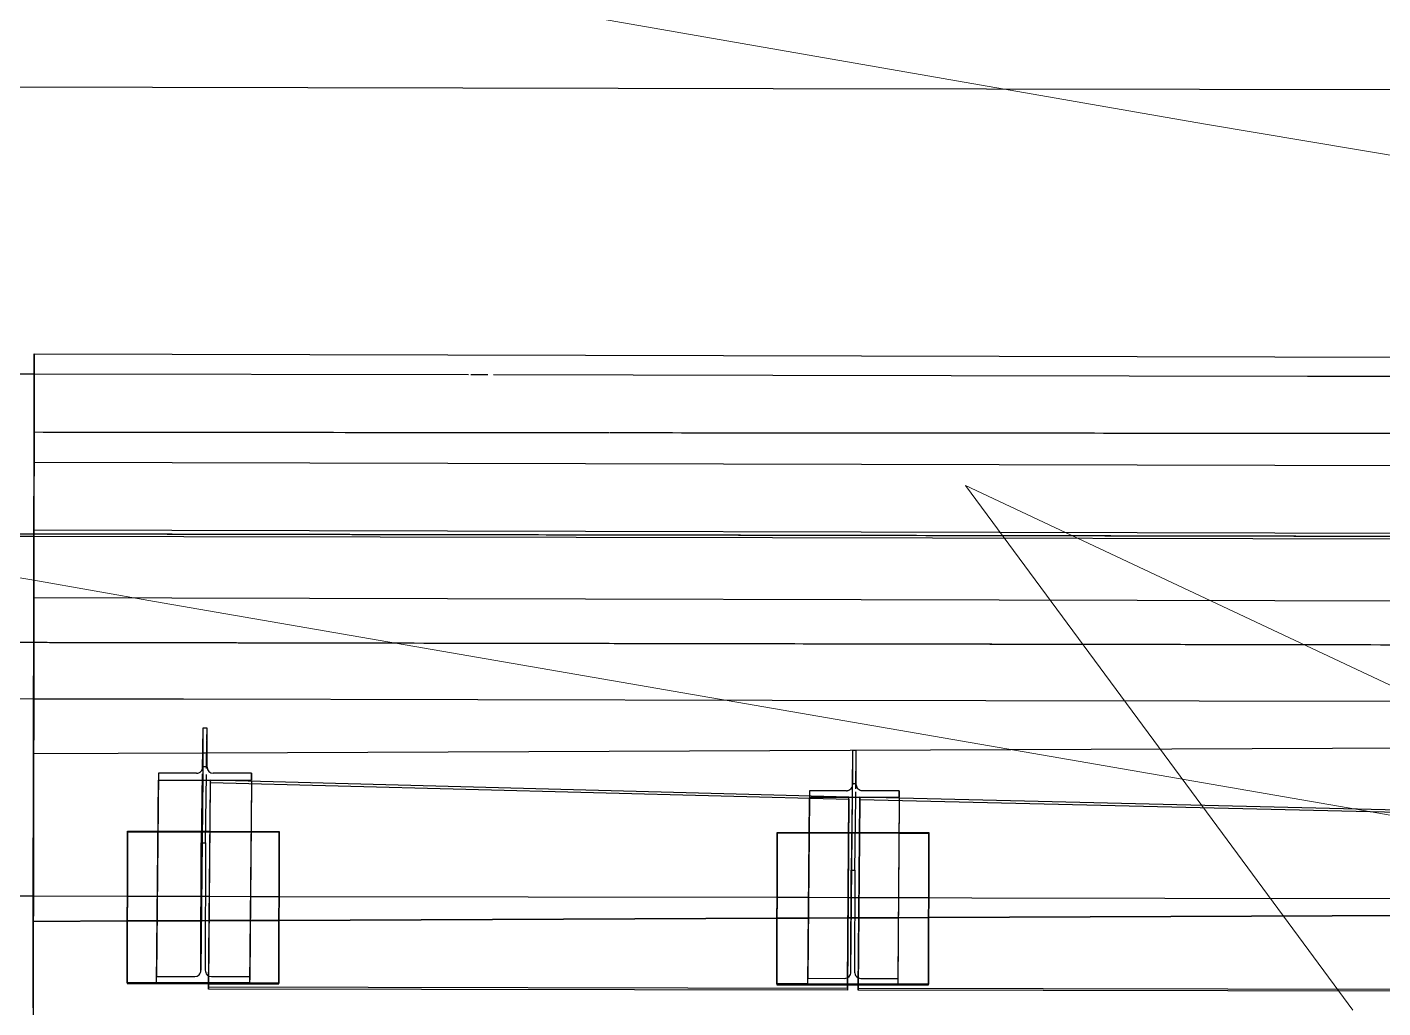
# Model space of a CAD drawing. Header units: metres. Extents: x -1147 to -802, y 5 to 567.
# Drawn here: x -1000.964 to -998.46, y 509.466 to 511.277 of the extents above; entities that cross this region are included whole.
import ezdxf

# ---------------------------------------------------------------- set-up
doc = ezdxf.new("R2010")
doc.units = ezdxf.units.M
doc.layers.add('A-GENM', color=7, linetype='Continuous', lineweight=35)

# ---------------------------------------------------------------- blocks, each defined once
blk = doc.blocks.new('T2DPAA-T2D-PWA-SU-M2D-000002_dwg-40815123-DRG-2873010 - GENERAL ARRANGEMENT PLAN')
at = {"color": 254, "lineweight": 18, "true_color": 0xeaeaea}
for p, q in [((-193.17, 1042.2909), (-193.0499, 1040.8963)), ((-193.0499, 1040.8963), (-193.0304, 1040.6709)), ((-191.8365, 1040.8131), (-191.6802, 1039.0251)), ((-193.0304, 1040.6709), (-192.8312, 1038.4278)), ((-192.4389, 1039.2785), (-192.8978, 1038.7049)), ((-192.6321, 1038.216), (-192.4389, 1039.2785)), ((-191.6802, 1039.0251), (-191.5339, 1037.4541)), ((-192.8978, 1038.7049), (-193.164, 1038.3722)), ((-193.164, 1038.3722), (-193.1915, 1038.3378))]:
    blk.add_line(p, q, dxfattribs=at)
at = {"color": 254, "lineweight": 18, "true_color": 0xeaeaea, "flags": 128}
blk.add_lwpolyline([(-192.8312, 1038.4278), (-192.8221, 1038.3249), (-192.8133, 1038.2357)], dxfattribs=at)
blk = doc.blocks.new('T2DPAA-T2D-PWA-SU-M2D-000100_Survey_rvt-1-DRG-2873010 - GENERAL ARRANGEMENT PLAN')
at = {"color": 254, "lineweight": 18, "true_color": 0xe1e1e1, "rotation": 75.11694444444437}
blk.add_blockref('T2DPAA-T2D-PWA-SU-M2D-000002_dwg-40815123-DRG-2873010 - GENERAL ARRANGEMENT PLAN', (-45.8213, 429.4778), dxfattribs=at)
blk = doc.blocks.new('T2DPAA-T2D-C3S-RW-M2D-100010_dwg-40802999-DRG-2873010 - GENERAL ARRANGEMENT PLAN')
at = {"color": 254, "lineweight": 25, "true_color": 0xd5d5d5}
for p, q in [((27.5849, -636.5917), (26.8851, -633.9393)), ((26.0827, -634.1481), (26.4354, -635.4845)), ((25.8727, -634.528), (26.1453, -635.5611)), ((26.6876, -635.2647), (26.7254, -635.408)), ((25.7924, -635.6542), (25.7223, -635.3883)), ((26.7254, -635.408), (26.9301, -636.1837)), ((26.4354, -635.4845), (26.506, -635.7522)), ((26.1453, -635.5611), (26.2159, -635.8287)), ((25.8368, -635.8223), (25.7924, -635.6542)), ((26.506, -635.7522), (26.7833, -636.8032)), ((25.8508, -635.8756), (25.8368, -635.8223)), ((26.2159, -635.8287), (26.4932, -636.8797)), ((25.8715, -635.9538), (25.8508, -635.8756)), ((25.8753, -635.9684), (25.8717, -635.9545)), ((25.8947, -636.0419), (25.8753, -635.9684)), ((25.9082, -636.093), (25.8947, -636.0419)), ((26.1429, -636.9826), (25.9082, -636.093)), ((26.9312, -636.1878), (26.9392, -636.2179)), ((26.9419, -636.2283), (27.0734, -636.7267)), ((28.1327, -638.6677), (27.5849, -636.5917)), ((27.0734, -636.7267), (27.3254, -637.6819)), ((26.7833, -636.8032), (27.48, -639.4437)), ((26.4932, -636.8797), (26.8784, -638.3392)), ((26.1578, -637.0387), (26.1429, -636.9826)), ((26.1764, -637.1094), (26.1578, -637.0387)), ((26.1778, -637.1147), (26.1764, -637.1094)), ((26.1815, -637.1287), (26.178, -637.1154)), ((26.2001, -637.1992), (26.1815, -637.1287)), ((26.2144, -637.2533), (26.2001, -637.1992)), ((26.2346, -637.3302), (26.2144, -637.2533)), ((26.3256, -637.675), (26.2346, -637.3302)), ((26.4491, -638.1428), (26.3256, -637.675)), ((27.3254, -637.6819), (27.7693, -639.3642))]:
    blk.add_line(p, q, dxfattribs=at)
blk = doc.blocks.new('T2DPAA-T2D-PWC-RW-M2D-100010_RoadDesign_rvt-1-DRG-2873010 - GENERAL ARRANGEMENT PLAN')
at = {"color": 254, "lineweight": 18, "true_color": 0xe3e3e3, "rotation": 75.11694444444437}
blk.add_blockref('T2DPAA-T2D-C3S-RW-M2D-100010_dwg-40802999-DRG-2873010 - GENERAL ARRANGEMENT PLAN', (-1722.337, 648.0105), dxfattribs=at)
blk = doc.blocks.new('SCR_SW_1 - SCR_SW_1-66993692-DRG-2873010 - GENERAL ARRANGEMENT PLAN')
at = {"layer": 'A-GENM', "color": 253, "lineweight": 25, "true_color": 0xa3a3a3}
for p, q in [((0, -0.004), (0.0028, 0.3775)), ((0.0027, 0.3775), (0, 0.0059)), ((0.0028, 0.3815), (0.0027, 0.3775)), ((0.0028, 0.3775), (0.0028, 0.3815)), ((1.1824, 0.3526), (0.0028, 0.3815)), ((0.0028, 0.3775), (1.1824, 0.3487)), ((1.1824, 0.3487), (1.1824, 0.3526)), ((1.1824, 0.3487), (1.1824, 0.3524)), ((1.1824, 0.3487), (1.18, -0.004)), ((1.1801, 0.0059), (1.1824, 0.3487)), ((0, 0.0059), (0, 0)), ((0, 0), (0, -0.004)), ((0, 0), (1.18, 0)), ((1.18, 0), (1.1801, 0.0059)), ((1.18, 0), (1.18, -0.0039)), ((1.18, -0.004), (0, -0.004))]:
    blk.add_line(p, q, dxfattribs=at)
blk = doc.blocks.new('SCR_SW_2 - SCR_SW_2-66993693-DRG-2873010 - GENERAL ARRANGEMENT PLAN')
at = {"layer": 'A-GENM', "color": 253, "lineweight": 25, "true_color": 0xa3a3a3}
for p, q in [((0.0024, 0.3522), (0.0023, 0.3482)), ((0.0024, 0.3482), (0.0024, 0.3522)), ((0.0754, 0.3506), (0.0024, 0.3522)), ((0, -0.004), (0.0024, 0.3482)), ((0.0023, 0.3482), (0.0014, 0.208)), ((0.0024, 0.3482), (1.1823, 0.3222)), ((1.1823, 0.3262), (0.0754, 0.3506)), ((1.1822, 0.3222), (1.1823, 0.326)), ((1.1823, 0.3222), (1.1823, 0.3262)), ((1.1823, 0.3222), (1.18, -0.0039)), ((1.1812, 0.1697), (1.1822, 0.3222)), ((0.0014, 0.208), (0, 0)), ((1.18, 0.0059), (1.1812, 0.1697)), ((0.0001, 0), (1.18, 0)), ((1.18, 0), (1.18, 0.0059)), ((1.18, 0), (1.18, -0.0039)), ((0, 0), (0, -0.004)), ((1.18, -0.0039), (0, -0.004))]:
    blk.add_line(p, q, dxfattribs=at)
blk = doc.blocks.new('POST_2560_1C_360UB - 1C-68650719-DRG-2873010 - GENERAL ARRANGEMENT PLAN')
at = {"layer": 'A-GENM', "color": 253, "lineweight": 25, "true_color": 0xa3a3a3}
for p, q in [((-1101.0701, 509.9822), (-1101.0711, 509.9059)), ((-1101.0621, 509.9822), (-1101.0701, 509.9822)), ((-1101.0701, 509.9822), (-1101.0701, 509.9592)), ((-1101.0624, 509.9601), (-1101.0621, 509.9822)), ((-1101.0621, 509.9592), (-1101.0621, 509.9822)), ((-1101.0701, 509.9592), (-1101.0701, 509.911)), ((-1101.0631, 509.911), (-1101.0624, 509.9592)), ((-1101.0621, 509.911), (-1101.0621, 509.9592)), ((-1101.1521, 509.8993), (-1101.1554, 509.5237)), ((-1101.0815, 509.8991), (-1101.1521, 509.8993)), ((-1101.1521, 509.8993), (-1101.1521, 509.8864)), ((-1101.0701, 509.9103), (-1101.0702, 509.8935)), ((-1101.0701, 509.911), (-1101.0701, 509.9104)), ((-1101.0621, 509.911), (-1101.0701, 509.911)), ((-1101.0631, 509.908), (-1101.0631, 509.9104)), ((-1101.0621, 509.9104), (-1101.0621, 509.911)), ((-1100.9801, 509.899), (-1101.0507, 509.8991)), ((-1100.9801, 509.899), (-1100.9802, 509.8861)), ((-1100.9801, 509.8861), (-1100.9801, 509.899)), ((-1101.1555, 509.5105), (-1101.1521, 509.8864)), ((-1101.1521, 509.8864), (-1100.9801, 509.8861)), ((-1101.0702, 509.8935), (-1101.0734, 509.5351)), ((-1101.0712, 509.8978), (-1101.073, 509.7703)), ((-1101.065, 509.7703), (-1101.0633, 509.8968)), ((-1100.9802, 509.88), (-1100.9835, 509.5102)), ((-1100.9803, 509.88), (-1100.9834, 509.5234)), ((-1100.9802, 509.884), (-1100.9803, 509.88)), ((-1100.9801, 509.884), (-1100.9802, 509.88)), ((-1101.0734, 509.5352), (-1101.073, 509.7703)), ((-1101.0717, 509.7703), (-1101.065, 509.7703)), ((-1101.065, 509.7703), (-1101.0654, 509.5352)), ((-1101.1555, 509.5105), (-1101.1554, 509.5237)), ((-1101.1554, 509.5237), (-1101.0848, 509.5236)), ((-1101.0848, 509.5236), (-1101.0805, 509.5245)), ((-1101.0805, 509.5245), (-1101.0767, 509.527)), ((-1101.0621, 509.527), (-1101.0593, 509.5251)), ((-1101.0584, 509.5245), (-1101.054, 509.5236)), ((-1101.054, 509.5236), (-1100.9834, 509.5234)), ((-1100.9834, 509.5234), (-1100.9835, 509.5102)), ((-1101.0595, 509.5104), (-1101.1555, 509.5105)), ((-1100.9835, 509.5102), (-1101.0595, 509.5104))]:
    blk.add_line(p, q, dxfattribs=at)
at = {"layer": 'A-GENM', "color": 253, "lineweight": 25, "true_color": 0xa3a3a3, "flags": 128}
for points in [[(-1101.0767, 509.527), (-1101.0753, 509.5288), (-1101.0743, 509.5308), (-1101.0736, 509.5329), (-1101.0734, 509.5352)], [(-1101.0654, 509.5352), (-1101.0652, 509.5329), (-1101.0646, 509.5308), (-1101.0635, 509.5288), (-1101.0621, 509.527)]]:
    blk.add_lwpolyline(points, dxfattribs=at)
at = {"layer": 'A-GENM', "color": 253, "lineweight": 25, "true_color": 0xa3a3a3}
for centre, start_param, end_param in [((-1101.0815, 509.9104), 1.578076, 3.148873), ((-1101.0507, 509.9104), 0.00728, 1.578076)]:
    blk.add_ellipse(centre, major_axis=(-0.0114, 0.0001), ratio=0.989162, start_param=start_param, end_param=end_param, dxfattribs=at)
blk = doc.blocks.new('POST_2360_1B_310UB - 1B-68650720-DRG-2873010 - GENERAL ARRANGEMENT PLAN')
at = {"layer": 'A-GENM', "color": 253, "lineweight": 25, "true_color": 0xa3a3a3}
for p, q in [((-1099.8698, 509.9409), (-1099.8706, 509.8713)), ((-1099.8631, 509.9408), (-1099.8698, 509.9409)), ((-1099.8698, 509.9409), (-1099.8698, 509.9277)), ((-1099.8698, 509.9277), (-1099.8698, 509.8795)), ((-1099.8638, 509.8795), (-1099.8632, 509.9277)), ((-1099.8632, 509.928), (-1099.8631, 509.9408)), ((-1099.8631, 509.9277), (-1099.8631, 509.9408)), ((-1099.8631, 509.8795), (-1099.8631, 509.9277)), ((-1099.8699, 509.8608), (-1099.8698, 509.8777)), ((-1099.8698, 509.8795), (-1099.8698, 509.8777)), ((-1099.8631, 509.8795), (-1099.8698, 509.8795)), ((-1099.8639, 509.8703), (-1099.8638, 509.8795)), ((-1099.8631, 509.8777), (-1099.8631, 509.8795)), ((-1099.9496, 509.853), (-1099.9525, 509.5204)), ((-1099.9525, 509.5084), (-1099.9495, 509.853)), ((-1099.9495, 509.857), (-1099.9496, 509.853)), ((-1099.8812, 509.8665), (-1099.9495, 509.8666)), ((-1099.9495, 509.8666), (-1099.9495, 509.857)), ((-1099.9495, 509.8666), (-1099.9495, 509.857)), ((-1099.9495, 509.8549), (-1099.8765, 509.8548)), ((-1099.8789, 509.8667), (-1099.8801, 509.8665)), ((-1099.8768, 509.8673), (-1099.8789, 509.8667)), ((-1099.8731, 509.8698), (-1099.8768, 509.8673)), ((-1099.8765, 509.8548), (-1099.7835, 509.8546)), ((-1099.8728, 509.5317), (-1099.87, 509.8548)), ((-1099.8708, 509.8548), (-1099.8724, 509.7202)), ((-1099.8707, 509.8653), (-1099.8708, 509.8548)), ((-1099.87, 509.8548), (-1099.8699, 509.8608)), ((-1099.8657, 509.7202), (-1099.8641, 509.8548)), ((-1099.8641, 509.8548), (-1099.864, 509.8645)), ((-1099.8561, 509.8673), (-1099.8598, 509.8697)), ((-1099.8539, 509.8667), (-1099.8561, 509.8673)), ((-1099.8517, 509.8664), (-1099.8539, 509.8667)), ((-1099.7835, 509.8663), (-1099.8517, 509.8664)), ((-1099.7836, 509.8489), (-1099.7865, 509.5201)), ((-1099.7835, 509.8489), (-1099.7865, 509.5081)), ((-1099.7835, 509.8663), (-1099.7836, 509.8547)), ((-1099.7836, 509.8528), (-1099.7836, 509.8489)), ((-1099.7835, 509.8546), (-1099.7835, 509.8663)), ((-1099.7835, 509.8528), (-1099.7835, 509.8489)), ((-1099.8728, 509.5318), (-1099.8724, 509.7202)), ((-1099.8714, 509.7202), (-1099.8657, 509.7202)), ((-1099.8657, 509.7202), (-1099.8661, 509.5318)), ((-1099.8793, 509.5215), (-1099.8761, 509.5237)), ((-1099.8628, 509.5237), (-1099.8593, 509.5213)), ((-1099.9525, 509.5084), (-1099.9525, 509.5204)), ((-1099.8794, 509.5083), (-1099.9525, 509.5084)), ((-1099.9524, 509.5204), (-1099.8842, 509.5203)), ((-1099.8842, 509.5203), (-1099.882, 509.5205)), ((-1099.882, 509.5205), (-1099.8798, 509.5212)), ((-1099.8594, 509.5082), (-1099.8794, 509.5083)), ((-1099.7865, 509.5081), (-1099.8594, 509.5082)), ((-1099.8591, 509.5211), (-1099.857, 509.5205)), ((-1099.857, 509.5205), (-1099.8547, 509.5202)), ((-1099.8547, 509.5202), (-1099.7865, 509.5201)), ((-1099.7865, 509.5201), (-1099.7865, 509.5081))]:
    blk.add_line(p, q, dxfattribs=at)
for centre, start_param, end_param in [((-1099.8812, 509.8778), 2.363455, 3.148876), ((-1099.8517, 509.8777), 0.00726, 0.792682), ((-1099.8812, 509.8778), 1.578068, 1.628111), ((-1099.8812, 509.8778), 1.628111, 1.678153)]:
    blk.add_ellipse(centre, major_axis=(-0.0114, 0.0001), ratio=0.989162, start_param=start_param, end_param=end_param, dxfattribs=at)
for points in [[(-1099.8761, 509.5237), (-1099.875, 509.5248), (-1099.8734, 509.5273), (-1099.8728, 509.5303), (-1099.8728, 509.5318)], [(-1099.8661, 509.5318), (-1099.8661, 509.5303), (-1099.8655, 509.5273), (-1099.8639, 509.5248), (-1099.8628, 509.5237)]]:
    blk.add_open_spline(points, degree=3, dxfattribs=at)
blk = doc.blocks.new('PLATE ph - PLATE ph-V12-DRG-2873010 - GENERAL ARRANGEMENT PLAN')
at = {"layer": 'A-GENM', "color": 253, "lineweight": 25, "true_color": 0xa3a3a3}
for p, q in [((-1101.2095, 509.5121), (-1101.209, 509.792)), ((-1101.209, 509.7905), (-1101.2095, 509.5106)), ((-1101.209, 509.792), (-1101.153, 509.7919)), ((-1101.209, 509.7905), (-1101.209, 509.792)), ((-1101.153, 509.7904), (-1101.209, 509.7905)), ((-1101.153, 509.7919), (-1101.0727, 509.7918)), ((-1101.073, 509.7903), (-1101.153, 509.7904)), ((-1101.0715, 509.7918), (-1101.0569, 509.7918)), ((-1101.0569, 509.7903), (-1101.0715, 509.7903)), ((-1101.0569, 509.7918), (-1100.981, 509.7916)), ((-1100.981, 509.7901), (-1101.0569, 509.7903)), ((-1100.981, 509.7916), (-1100.929, 509.7915)), ((-1100.929, 509.79), (-1100.981, 509.7901)), ((-1100.929, 509.79), (-1100.9295, 509.5116)), ((-1100.9295, 509.5102), (-1100.929, 509.79)), ((-1100.929, 509.7915), (-1100.929, 509.79)), ((-1101.1555, 509.512), (-1101.2095, 509.5121)), ((-1101.2095, 509.5121), (-1101.2095, 509.5106)), ((-1101.2095, 509.5106), (-1101.0595, 509.5104)), ((-1101.0595, 509.5119), (-1101.1555, 509.512)), ((-1100.9835, 509.5117), (-1101.0595, 509.5119)), ((-1101.0595, 509.5104), (-1100.9295, 509.5102)), ((-1100.9295, 509.5116), (-1100.9835, 509.5117)), ((-1100.9295, 509.5102), (-1100.9295, 509.5116))]:
    blk.add_line(p, q, dxfattribs=at)
blk = doc.blocks.new('PLATE ph - PLATE ph-V13-DRG-2873010 - GENERAL ARRANGEMENT PLAN')
at = {"layer": 'A-GENM', "color": 253, "lineweight": 25, "true_color": 0xa3a3a3}
for p, q in [((-1100.0095, 509.51), (-1100.009, 509.7899)), ((-1100.009, 509.7884), (-1100.0095, 509.5085)), ((-1100.009, 509.7899), (-1099.95, 509.7898)), ((-1100.009, 509.7884), (-1100.009, 509.7899)), ((-1099.9501, 509.7883), (-1100.009, 509.7884)), ((-1099.877, 509.7882), (-1099.9501, 509.7883)), ((-1099.95, 509.7898), (-1099.877, 509.7897)), ((-1099.877, 509.7897), (-1099.8716, 509.7897)), ((-1099.8723, 509.7882), (-1099.877, 509.7882)), ((-1099.8709, 509.7897), (-1099.8571, 509.7896)), ((-1099.8571, 509.7881), (-1099.8709, 509.7882)), ((-1099.8571, 509.7896), (-1099.784, 509.7895)), ((-1099.7841, 509.788), (-1099.8571, 509.7881)), ((-1099.729, 509.7879), (-1099.7841, 509.788)), ((-1099.784, 509.7895), (-1099.729, 509.7894)), ((-1099.729, 509.7879), (-1099.7295, 509.5095)), ((-1099.7295, 509.508), (-1099.729, 509.7879)), ((-1099.729, 509.7894), (-1099.729, 509.7879)), ((-1099.9525, 509.5099), (-1100.0095, 509.51)), ((-1100.0095, 509.51), (-1100.0095, 509.5085)), ((-1100.0095, 509.5085), (-1099.8794, 509.5083)), ((-1099.8794, 509.5098), (-1099.9525, 509.5099)), ((-1099.8594, 509.5097), (-1099.8794, 509.5098)), ((-1099.8794, 509.5083), (-1099.8594, 509.5082)), ((-1099.7865, 509.5096), (-1099.8594, 509.5097)), ((-1099.8594, 509.5082), (-1099.7295, 509.508)), ((-1099.7295, 509.5095), (-1099.7865, 509.5096)), ((-1099.7295, 509.508), (-1099.7295, 509.5095))]:
    blk.add_line(p, q, dxfattribs=at)
blk = doc.blocks.new('Top of Pavement - RL A - Top of Pavement - RL A-68818558-DRG-2873010 - GENERAL ARRANGEMENT PLAN')
at = {"layer": 'A-GENM', "color": 9, "lineweight": 25, "true_color": 0xbebebe}
for points, knots in [([(110.3333, -4.4877), (110.2974, -4.3517), (110.2057, -4.0041), (110.0581, -3.445), (109.8906, -2.8102), (109.7232, -2.1755), (109.5557, -1.5407), (109.4161, -1.0118), (109.3044, -0.5886), (109.2207, -0.2712), (109.1369, 0.0461), (109.0253, 0.4693), (108.8858, 0.9981), (108.7183, 1.6327), (108.5509, 2.2673), (108.3834, 2.9019), (108.2487, 3.4125), (108.1698, 3.7116), (108.1467, 3.7992)], [0.33798706, 0.33798706, 0.33798706, 0.33798706, 0.34090909, 0.34545455, 0.35, 0.35454545, 0.35909091, 0.36363636, 0.36590909, 0.36818182, 0.37045455, 0.37272727, 0.37727273, 0.38181818, 0.38636364, 0.39090909, 0.39545455, 0.39733635, 0.39733635, 0.39733635, 0.39733635]), ([(109.529, -2.2232), (109.5849, -2.4348), (109.6965, -2.858), (109.864, -3.4927), (110.0118, -4.0529), (110.1038, -4.4016), (110.14, -4.5387)], [0.64545455, 0.64545455, 0.64545455, 0.64545455, 0.65, 0.65454545, 0.65909091, 0.66203663, 0.66203663, 0.66203663, 0.66203663]), ([(111.735, -9.7999), (111.7343, -9.7974), (111.6778, -9.5833), (111.5655, -9.1576), (111.398, -8.5228), (111.2305, -7.8881), (111.063, -7.2534), (110.8955, -6.6187), (110.756, -6.0897), (110.6443, -5.6666), (110.5606, -5.3492), (110.4768, -5.0318), (110.4011, -4.7447), (110.3532, -4.5633), (110.3333, -4.4877)], [0.29994541, 0.29994541, 0.29994541, 0.29994541, 0.3, 0.30454545, 0.30909091, 0.31363636, 0.31818182, 0.32272727, 0.32727273, 0.32954545, 0.33181818, 0.33409091, 0.33636364, 0.33798706, 0.33798706, 0.33798706, 0.33798706])]:
    blk.add_open_spline(points, degree=3, knots=knots, dxfattribs=at)
for points in [[(110.14, -4.5387), (110.1597, -4.6132), (110.1793, -4.6877), (110.199, -4.7621)], [(110.199, -4.7621), (110.2269, -4.8679), (110.2827, -5.0795), (110.3664, -5.3968), (110.4502, -5.7142), (110.506, -5.9258), (110.5339, -6.0316)], [(110.5339, -6.0316), (110.5898, -6.2431), (110.7014, -6.6663), (110.8131, -7.0894), (110.8689, -7.301)]]:
    blk.add_open_spline(points, degree=3, dxfattribs=at)
blk = doc.blocks.new('T2DPAA-T2D-C3S-RS-M3D-100334_rvt-1-DRG-2873010 - GENERAL ARRANGEMENT PLAN')
at = {"layer": 'A-GENM', "color": 253, "lineweight": 25, "true_color": 0xa3a3a3}
for p, q in [((-1101.3816, 510.4736), (-1101.3812, 510.6736)), ((-1101.3812, 510.6736), (-1101.3815, 510.5387)), ((-1101.3812, 510.6736), (-1096.6013, 510.662)), ((-1101.3815, 510.5287), (-1101.3818, 510.3661)), ((-1101.3815, 510.5387), (-1101.3815, 510.5287)), ((-1101.3818, 510.3486), (-1101.3816, 510.4736)), ((-1101.3816, 510.4736), (-1096.6016, 510.462)), ((-1101.3818, 510.3661), (-1101.3821, 510.2035)), ((-1101.382, 510.2236), (-1101.3818, 510.3486)), ((-1101.3818, 510.3486), (-1096.6018, 510.337)), ((-1101.3826, 509.9354), (-1101.382, 510.2236)), ((-1101.3821, 510.2035), (-1101.3824, 510.0409)), ((-1101.382, 510.2236), (-1096.6021, 510.212)), ((-1101.3824, 510.0409), (-1101.3827, 509.8783)), ((-1101.0621, 509.9367), (-1096.6025, 509.9555)), ((-1101.0621, 509.9367), (-1096.6025, 509.9555)), ((-1101.3831, 509.6255), (-1101.3826, 509.9354)), ((-1101.3826, 509.9354), (-1101.0701, 509.9367)), ((-1101.3826, 509.9354), (-1101.0701, 509.9367)), ((-1101.0701, 509.9367), (-1101.0621, 509.9367)), ((-1101.0701, 509.9367), (-1101.0621, 509.9367)), ((-1101.3827, 509.8783), (-1101.383, 509.7157)), ((-1101.383, 509.7157), (-1101.3832, 509.5531)), ((-1101.3834, 509.4657), (-1101.3831, 509.6255)), ((-1101.3831, 509.6255), (-1101.2093, 509.6263)), ((-1101.2093, 509.6263), (-1101.3831, 509.6255)), ((-1101.2093, 509.6263), (-1101.1544, 509.6265)), ((-1101.1544, 509.6265), (-1101.2093, 509.6263)), ((-1101.1544, 509.6265), (-1101.0733, 509.6268)), ((-1101.0733, 509.6268), (-1101.1544, 509.6265)), ((-1101.0727, 509.6268), (-1101.0584, 509.6269)), ((-1101.0584, 509.6269), (-1101.0727, 509.6268)), ((-1101.0584, 509.6269), (-1100.9824, 509.6272)), ((-1100.9824, 509.6272), (-1101.0584, 509.6269)), ((-1100.9824, 509.6272), (-1100.9293, 509.6274)), ((-1100.9293, 509.6274), (-1100.9824, 509.6272)), ((-1100.9293, 509.6274), (-1100.0093, 509.6313)), ((-1100.0093, 509.6313), (-1100.9293, 509.6274)), ((-1100.0093, 509.6313), (-1099.9514, 509.6316)), ((-1099.9514, 509.6316), (-1100.0093, 509.6313)), ((-1099.9514, 509.6316), (-1099.8784, 509.6319)), ((-1099.8784, 509.6319), (-1099.9514, 509.6316)), ((-1099.8784, 509.6319), (-1099.8726, 509.6319)), ((-1099.8726, 509.6319), (-1099.8784, 509.6319)), ((-1099.872, 509.6319), (-1099.8584, 509.6319)), ((-1099.8584, 509.6319), (-1099.872, 509.6319)), ((-1099.8584, 509.6319), (-1099.7854, 509.6322)), ((-1099.7854, 509.6322), (-1099.8584, 509.6319)), ((-1099.7854, 509.6322), (-1099.7293, 509.6325)), ((-1099.7293, 509.6325), (-1099.7854, 509.6322)), ((-1099.7293, 509.6325), (-1098.8092, 509.6363)), ((-1098.8092, 509.6363), (-1099.7293, 509.6325)), ((-1101.3832, 509.5531), (-1101.3834, 509.4657))]:
    blk.add_line(p, q, dxfattribs=at)
at = {"layer": 'A-GENM', "color": 9, "lineweight": 25, "true_color": 0xbebebe}
blk.add_line((-1101.3834, 509.4657), (-1101.3835, 509.3962), dxfattribs=at)
at = {"layer": 'A-GENM', "color": 253, "lineweight": 25, "true_color": 0xa3a3a3}
for points in [[(-1100.8504, 510.5281), (-1101.0274, 510.5283), (-1101.2045, 510.5285), (-1101.3815, 510.5287)], [(-1100.5052, 510.5278), (-1100.6203, 510.5279), (-1100.7353, 510.528), (-1100.8504, 510.5281)]]:
    blk.add_open_spline(points, degree=3, dxfattribs=at)
at = {"layer": 'A-GENM', "color": 9, "lineweight": 25, "true_color": 0xbebebe}
for points in [[(-1100.3193, 510.5276), (-1100.3812, 510.5276), (-1100.4432, 510.5277), (-1100.5052, 510.5278)], [(-1099.4784, 510.3374), (-1099.6607, 510.3377), (-1100.0254, 510.3384), (-1100.3902, 510.339), (-1100.5725, 510.3393)], [(-1098.3843, 510.3354), (-1098.5666, 510.3358), (-1098.9313, 510.3364), (-1099.296, 510.3371), (-1099.4784, 510.3374)], [(-1100.6078, 510.1395), (-1100.4155, 510.1392), (-1100.0308, 510.1385), (-1099.6461, 510.1378), (-1099.4538, 510.1375)]]:
    blk.add_open_spline(points, degree=3, dxfattribs=at)
for points, knots in [([(-1098.7259, 510.5264), (-1098.8144, 510.5265), (-1098.9915, 510.5266), (-1099.3455, 510.5268), (-1099.6996, 510.527), (-1100.0533, 510.5273), (-1100.2299, 510.5275), (-1100.318, 510.5276)], [0.4444444, 0.4444444, 0.4444444, 0.4444444, 0.5, 0.5555556, 0.6666667, 0.7222222, 0.7775136, 0.7775136, 0.7775136, 0.7775136]), ([(-1101.3818, 510.3408), (-1101.4768, 510.3409), (-1101.7541, 510.3414), (-1102.2138, 510.3422), (-1102.5785, 510.3429), (-1102.7608, 510.3432)], [0.7479316, 0.7479316, 0.7479316, 0.7479316, 0.8, 0.9, 1, 1, 1, 1]), ([(-1100.5725, 510.3393), (-1100.7549, 510.3396), (-1101.0247, 510.3401), (-1101.2944, 510.3406), (-1101.3818, 510.3408)], [0.6, 0.6, 0.6, 0.6, 0.7, 0.7479316, 0.7479316, 0.7479316, 0.7479316]), ([(-1102.9159, 510.1436), (-1102.7235, 510.1433), (-1102.3388, 510.1426), (-1101.8276, 510.1417), (-1101.5087, 510.1411), (-1101.3822, 510.1409)], [0, 0, 0, 0, 0.1, 0.2, 0.2657938, 0.2657938, 0.2657938, 0.2657938]), ([(-1101.3822, 510.1409), (-1101.3164, 510.1408), (-1101.0583, 510.1403), (-1100.8001, 510.1399), (-1100.6078, 510.1395)], [0.2657938, 0.2657938, 0.2657938, 0.2657938, 0.3, 0.4, 0.4, 0.4, 0.4]), ([(-1099.4538, 510.1375), (-1099.3576, 510.1373), (-1099.1653, 510.137), (-1098.7806, 510.1363), (-1098.4921, 510.1358), (-1098.2998, 510.1354)], [0.6, 0.6, 0.6, 0.6, 0.65, 0.7, 0.8, 0.8, 0.8, 0.8])]:
    blk.add_open_spline(points, degree=3, knots=knots, dxfattribs=at)
at = {"layer": 'A-GENM', "color": 253, "lineweight": 25, "true_color": 0xa3a3a3}
for name, p, rotation in [('Top of Pavement - RL A - Top of Pavement - RL A-68818558-DRG-2873010 - GENERAL ARRANGEMENT PLAN', (-1134.0578, 404.8616), 75.11694444444437), ('SCR_SW_1 - SCR_SW_1-66993692-DRG-2873010 - GENERAL ARRANGEMENT PLAN', (-1101.0595, 509.5045), 359.8981126489205), ('SCR_SW_2 - SCR_SW_2-66993693-DRG-2873010 - GENERAL ARRANGEMENT PLAN', (-1099.8595, 509.5024), 359.8981271850844)]:
    blk.add_blockref(name, p, dxfattribs=dict(at, rotation=rotation))
for name in ['POST_2560_1C_360UB - 1C-68650719-DRG-2873010 - GENERAL ARRANGEMENT PLAN', 'POST_2360_1B_310UB - 1B-68650720-DRG-2873010 - GENERAL ARRANGEMENT PLAN', 'PLATE ph - PLATE ph-V12-DRG-2873010 - GENERAL ARRANGEMENT PLAN', 'PLATE ph - PLATE ph-V13-DRG-2873010 - GENERAL ARRANGEMENT PLAN']:
    blk.add_blockref(name, (0, 0), dxfattribs=at)

msp = doc.modelspace()

# ---------------------------------------------------------------- block references
at = {"lineweight": 5}
for name in ['T2DPAA-T2D-PWC-RW-M2D-100010_RoadDesign_rvt-1-DRG-2873010 - GENERAL ARRANGEMENT PLAN', 'T2DPAA-T2D-C3S-RS-M3D-100334_rvt-1-DRG-2873010 - GENERAL ARRANGEMENT PLAN']:
    msp.add_blockref(name, (100.4304, 0), dxfattribs=at)
at = {"color": 254, "lineweight": 5, "true_color": 0xe1e1e1}
msp.add_blockref('T2DPAA-T2D-PWA-SU-M2D-000100_Survey_rvt-1-DRG-2873010 - GENERAL ARRANGEMENT PLAN', (100.4304, 0), dxfattribs=at)

doc.saveas('drawing.dxf')
